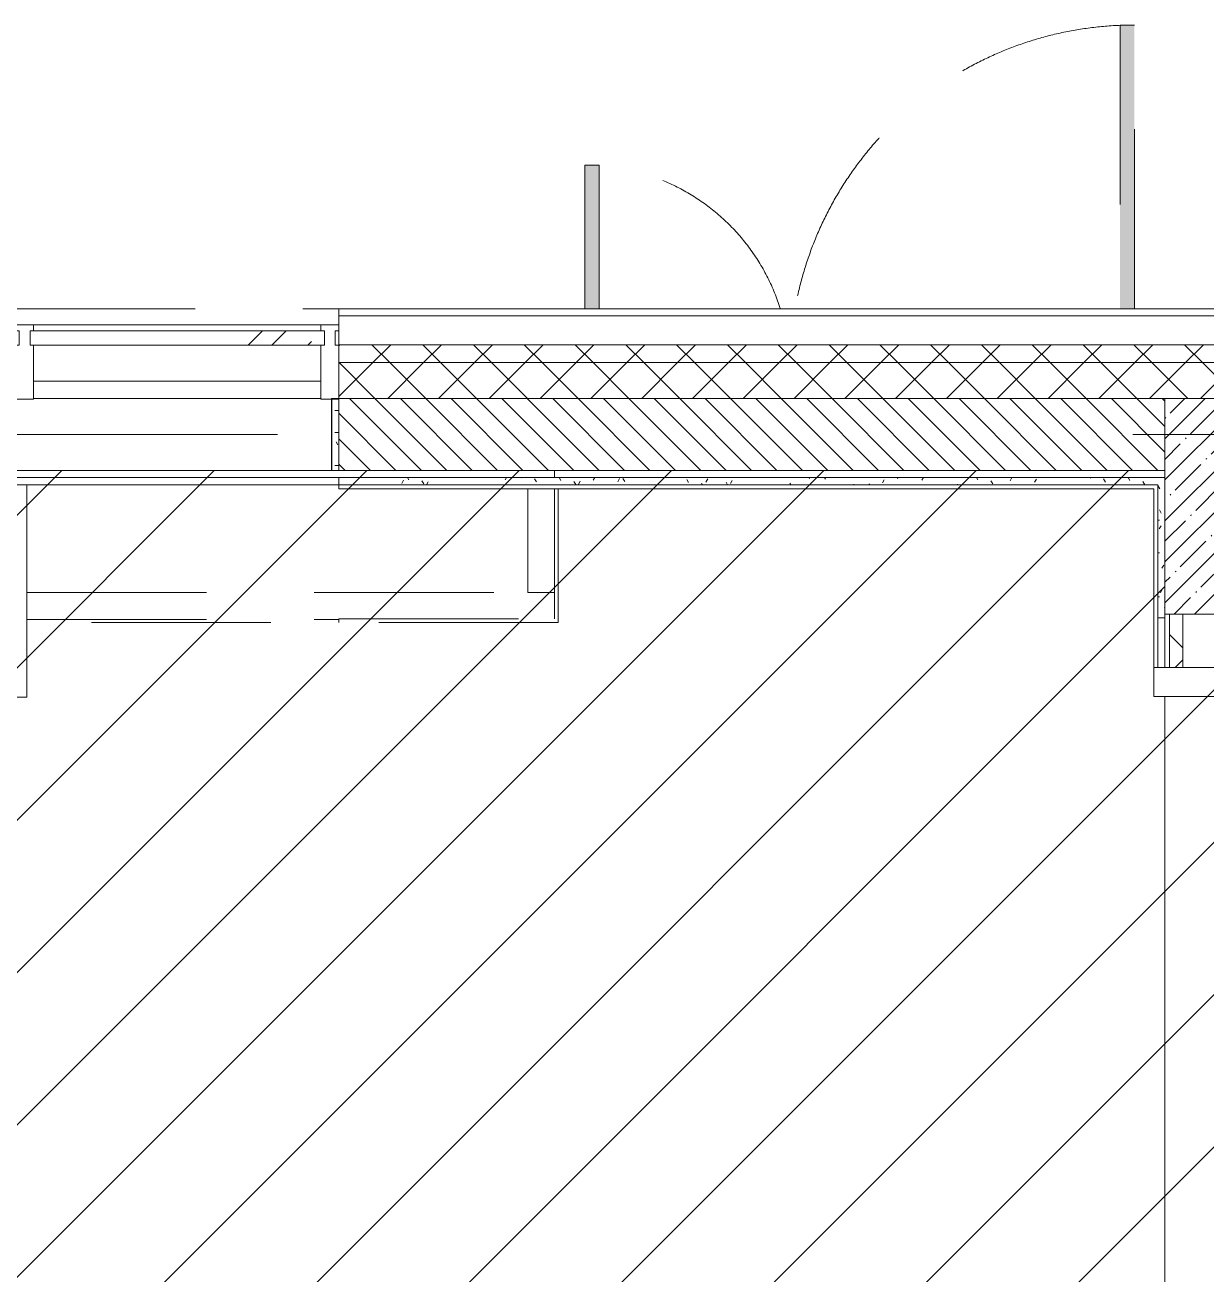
# Model space of a CAD drawing. Header units: millimetres. Extents: x -6228 to 198016, y -8553 to 29000.
# Drawn here: x 154314 to 157603, y 24660 to 28140 of the extents above; entities that cross this region are included whole.
import ezdxf

# ---------------------------------------------------------------- set-up
doc = ezdxf.new("R2010")
doc.units = ezdxf.units.MM
doc.linetypes.add('200_ШТРИХ__ш1_п0_6_', pattern=[800, 500, -300])
doc.linetypes.add('Осевая', pattern=[15875, 3175, -2381.25, 7937.5, -2381.25])
for name, color, linetype, lineweight in [('A-DETL-1', 7, 'Continuous', 9), ('A-DETL-MBND-1', 7, '200_ШТРИХ__ш1_п0_6_', 9), ('A-GLAZ-CURT-2', 7, 'Continuous', 9), ('A-GLAZ-CWMG-3', 7, 'Continuous', 9), ('A-WALL-1', 7, 'Continuous', 9), ('A-WALL-4', 7, 'Continuous', 13), ('I-WALL-7', 7, 'Continuous', 9), ('S-COLS-2', 7, 'Continuous', 9), ('S-STRS-2', 7, 'Continuous', 9), ('Оси-2', 7, 'Осевая', 9)]:
    doc.layers.add(name, color=color, linetype=linetype, lineweight=lineweight)
doc.layers.add('A-DETL-GENF-7', color=7, linetype='Continuous', lineweight=9, true_color=0xc0c0c0)
doc.layers.add('I-WALL-9', color=9, linetype='Continuous', lineweight=9, true_color=0x808080)
pattern_1 = [(45, (135578.19, 0), (-70.71068, 70.71068), []), (135, (135578.19, 0), (-70.71068, -70.71068), [])]
pattern_2 = [(0, (135578.187, 0), (121.92, 30.48), [10.058, -81.382, 10.058, -81.382, -487.68]), (0, (135578.187, 0), (121.92, 30.48), [-182.88, 10.058, -172.822, 10.058, -81.382, -213.36]), (0, (135578.187, 0), (121.92, 30.48), [-457.2, 10.058, -50.902, 10.058, -142.342]), (120, (135623.907, 15.24), (-87.356454, 90.345817), [10.058, -81.382, 10.058, -81.382, -487.68]), (120, (135623.907, 15.24), (-87.356454, 90.345817), [-182.88, 10.058, -172.822, 10.058, -81.382, -213.36]), (120, (135623.907, 15.24), (-87.356454, 90.345817), [-457.2, 10.058, -50.902, 10.058, -142.342]), (240, (135639.147, 76.2), (-34.563546, -120.825817), [10.058, -81.382, 10.058, -81.382, -487.68]), (240, (135639.147, 76.2), (-34.563546, -120.825817), [-182.88, 10.058, -172.822, 10.058, -81.382, -213.36]), (240, (135639.147, 76.2), (-34.563546, -120.825817), [-457.2, 10.058, -50.902, 10.058, -142.342])]

# ---------------------------------------------------------------- blocks, each defined once
blk = doc.blocks.new('Прямоугольный импост - Импост структурный с накладкой - 190мм-V179-План зашивки приборов отопления в осях 2 этажа 1-12')
at = {"layer": 'A-GLAZ-CWMG-3'}
for p, q in [((0, 190), (-50, 190)), ((-50, 190), (-50, 40)), ((0, 40), (0, 188.3)), ((-50, 40), (-40, 40)), ((-40, 40), (-40, 0)), ((-10, 0), (-10, 40)), ((-10, 40), (0, 40)), ((-40, 0), (-50, 0)), ((-50, 0), (-50, -17)), ((0, 0), (-10, 0)), ((0, -17), (0, 0)), ((-50, -17), (0, -17))]:
    blk.add_line(p, q, dxfattribs=at)
blk = doc.blocks.new('Системная панель - Стекло - 40мм-V191-План зашивки приборов отопления в осях 2 этажа 1-12')
at = {"layer": 'A-GLAZ-CURT-2'}
h = blk.add_hatch(dxfattribs=at)
h.set_pattern_fill('FP_170', color=256, style=0, pattern_type=2)
h.set_pattern_definition([(45, (-19260.26, -27188.3), (-282.8427, 282.8427), [200, -600]), (45, (-19460.26, -27288.3), (-282.8427, 282.8427), [600, -200]), (45, (-19060.26, -27388.3), (-282.8427, 282.8427), [200, -600])])
h.paths.add_polyline_path([(-410, -40), (410, -40), (410, 0), (-410, 0)])
for p, q in [((410, 0), (-410, 0)), ((-410, 0), (-410, -40)), ((410, -40), (410, 0)), ((-410, -40), (410, -40))]:
    blk.add_line(p, q, dxfattribs=at)
blk = doc.blocks.new('Прямоугольный импост - Импост структурный с накладкой - 160мм Темный-33186089-План зашивки приборов отопления в осях 2 этажа 1-12')
at = {"layer": 'A-GLAZ-CWMG-3'}
for p, q in [((16960.3, 27307), (17760.3, 27307)), ((16960.3, 27150), (17760.3, 27150))]:
    blk.add_line(p, q, dxfattribs=at)
blk = doc.blocks.new('Прямоугольный импост - Импост структурный с накладкой - 190мм-V203-План зашивки приборов отопления в осях 2 этажа 1-12')
at = {"layer": 'A-GLAZ-CWMG-3'}
for p, q in [((-50, 40), (-50, 190)), ((-50, 190), (0, 190)), ((0, 190), (0, 40)), ((-40, 40), (-50, 40)), ((-40, 0), (-40, 40)), ((-10, 40), (-10, 0)), ((0, 40), (-10, 40)), ((-50, -17), (-50, 0)), ((-50, 0), (-40, 0)), ((-10, 0), (0, 0)), ((0, 0), (0, -17)), ((0, -17), (-50, -17))]:
    blk.add_line(p, q, dxfattribs=at)
blk = doc.blocks.new('BSC_Колонна _Прямоугольная - 600х600-V205-План зашивки приборов отопления в осях 2 этажа 1-12')
at = {"layer": 'S-COLS-2'}
h = blk.add_hatch(dxfattribs=at)
h.set_pattern_fill('FP_179', color=256, style=0, pattern_type=2)
h.set_pattern_definition([(45, (-22210, -26800), (-57.02463, 57.02463), []), (45, (-22152.975, -26800), (-57.02463, 57.02463), [100.806, -20.161, 3.353, -16.808])])
h.paths.add_polyline_path([(-300, -300), (300, -300), (300, 300), (-300, 300), (-300, 71.7)])
for p, q in [((300, 300), (-300, 300)), ((-300, 300), (-300, 100)), ((300, -300), (300, 300)), ((-300, 100), (-300, -300)), ((-300, -300), (300, -300))]:
    blk.add_line(p, q, dxfattribs=at)
blk = doc.blocks.new('Перекрытия 3 - Перекрытия 4-20977624-План зашивки приборов отопления в осях 2 этажа 1-12')
at = {"layer": 'S-STRS-2'}
blk.add_line((21910, 26270.4), (21910, 20500), dxfattribs=at)
blk = doc.blocks.new('110_Дверь_СКБ_2Ст_Наружная - ДН-1_л_ Двухстворчатая 1450 х3300 _h_ в свету с верхним остеклением-23567691-План зашивки приборов отопления в осях 2 этажа 1-12')
at = {"layer": 'A-DETL-MBND-1'}
for points in [[(784.5, 125), (784.5, 915), (744.5, 915), (744.5, 125)], [(-705.5, 125), (-705.5, 525), (-745.5, 525), (-745.5, 125)]]:
    blk.add_hatch(color=256, dxfattribs=at).paths.add_polyline_path(points)
for p, q in [((784.5, 915), (744.5, 915)), ((744.5, 915), (744.5, 125)), ((784.5, 125), (784.5, 915)), ((-745.5, 525), (-745.5, 125)), ((-705.5, 525), (-745.5, 525)), ((-705.5, 125), (-705.5, 525))]:
    blk.add_line(p, q, dxfattribs=at)
for centre, radius, start, end in [((784.5, -45), 960, 90, 169.7783), ((-745.5, -45), 570, 17.4001, 90)]:
    blk.add_arc(centre, radius, start, end, dxfattribs=at)
blk = doc.blocks.new('Стены наклон_ амфитеатр1 - Стены наклон_ амфитеатр-33007412-План зашивки приборов отопления в осях 2 этажа 1-12')
at = {"layer": 'A-WALL-1'}
for p, q in [((21879, 26351.1), (21879, 26270.4)), ((30590, 26351.1), (21879, 26351.1)), ((21879, 26270.4), (30590, 26270.4))]:
    blk.add_line(p, q, dxfattribs=at)
blk = doc.blocks.new('Зашивка приборов отопления13 - Зашивка приборов отопления-33279120-План зашивки приборов отопления в осях 2 этажа 1-12')
at = {"layer": 'A-DETL-MBND-1'}
for p, q in [((19610.3, 26880), (18710.3, 26880)), ((20135.9, 26560), (20135.9, 26849)), ((20136.3, 26849), (20136.3, 26560)), ((18741.3, 26560), (20135.9, 26560)), ((20210, 26560), (20135.9, 26560)), ((18741.3, 26485), (19610.3, 26485))]:
    blk.add_line(p, q, dxfattribs=at)

msp = doc.modelspace()

# ---------------------------------------------------------------- hatches: boundary and pattern name
at = {"layer": 'A-DETL-GENF-7'}
h = msp.add_hatch(dxfattribs=at)
h.set_pattern_fill('FP_235', color=256, style=0, pattern_type=2)
h.set_pattern_definition([(45, (135578.2, 0), (-212.132, 212.132), [])])
h.paths.add_polyline_path([(166168.2, 15231), (166168.2, 26500), (157488.2, 26500), (157488.2, 26900), (150338.2, 26900), (150338.2, 24680), (149888.4, 24680), (149888.4, 15231), (163568.5, 15231)])
at = {"layer": 'A-WALL-1'}
h = msp.add_hatch(dxfattribs=at)
h.set_pattern_fill('FP_152', color=256, style=0, pattern_type=2)
h.set_pattern_definition(pattern_1)
h.paths.add_polyline_path([(169288.2, 27200), (169288.2, 27250), (155188.4, 27250), (155188.4, 27200), (169205.9, 27200)])
h.paths.add_polyline_path([(154288.4, 27200), (154288.4, 27250), (153388.4, 27250), (153388.4, 27200), (154283.5, 27200)])
h.paths.add_polyline_path([(152488.4, 27200), (152488.4, 27250), (151588.4, 27250), (151588.4, 27200), (152293.9, 27200)])
h.paths.add_polyline_path([(150688.4, 27200), (150688.4, 27250), (149267.2, 27250), (149267.2, 27200), (150635.8, 27200)])
h = msp.add_hatch(dxfattribs=at)
h.set_pattern_fill('FP_152', color=256, style=0, pattern_type=2)
h.set_pattern_definition(pattern_1)
h.paths.add_polyline_path([(168874.3, 27100), (169188.2, 27100), (169188.2, 27200), (155188.4, 27200), (155188.4, 27100), (168211, 27100)])
h.paths.add_polyline_path([(154288.4, 27100), (154288.4, 27200), (153388.4, 27200), (153388.4, 27100), (154283.5, 27100)])
h.paths.add_polyline_path([(151588.4, 27100), (152488.4, 27100), (152488.4, 27200), (151588.4, 27200), (151588.4, 27133.3)])
h.paths.add_polyline_path([(150635.8, 27100), (150688.4, 27100), (150688.4, 27200), (149267.2, 27200), (149267.2, 27100), (150304.2, 27100)])
h = msp.add_hatch(dxfattribs=at)
h.set_pattern_fill('FP_154', color=256, style=0, pattern_type=2)
h.set_pattern_definition([(135, (135578.187, 0), (-35.35534, -35.35534), [])])
h.paths.add_polyline_path([(157488.2, 26900), (157488.2, 27100), (155188.4, 27100), (155188.4, 26900), (156936.4, 26900)])
h.paths.add_polyline_path([(153388.4, 26900), (153688.4, 26900), (153688.4, 27100), (153388.4, 27100)])
h.paths.add_polyline_path([(152488.4, 26900), (152488.4, 27100), (151588.4, 27100), (151588.4, 26900), (152293.9, 26900)])
h.paths.add_polyline_path([(150688.4, 26900), (150688.4, 27100), (149888.2, 27100), (149888.2, 26900), (150635.8, 26900)])
at = {"layer": 'I-WALL-7'}
h = msp.add_hatch(dxfattribs=at)
h.set_pattern_fill('FP_222', color=256, style=0, pattern_type=2)
h.set_pattern_definition([(135, (135578.19, 0), (-84.8528, -84.8528), []), (225, (135578.19, 0), (84.8528, -84.8528), [])])
h.paths.add_polyline_path([(157538.2, 26351), (157538.2, 26500), (157501.2, 26500), (157501.2, 26351)])
at = {"layer": 'I-WALL-9'}
h = msp.add_hatch(dxfattribs=at)
h.set_pattern_fill('FP_219', color=256, style=0, pattern_type=2)
h.set_pattern_definition(pattern_2)
h.paths.add_polyline_path([(155188.4, 26900), (155188.4, 27100), (155168.4, 27100), (155168.4, 26900)])
h = msp.add_hatch(dxfattribs=at)
h.set_pattern_fill('FP_219', color=256, style=0, pattern_type=2)
h.set_pattern_definition(pattern_2)
h.paths.add_polyline_path([(157468.2, 26860), (157488.2, 26860), (157488.2, 26880), (155188.4, 26880), (155188.4, 26860), (156936.4, 26860)])
h = msp.add_hatch(dxfattribs=at)
h.set_pattern_fill('FP_219', color=256, style=0, pattern_type=2)
h.set_pattern_definition(pattern_2)
h.paths.add_polyline_path([(157468.2, 26490), (157488.2, 26490), (157488.2, 26860), (157468.2, 26860), (157468.2, 26494.9)])

# ---------------------------------------------------------------- linework, layer by layer
at = {"layer": 'A-DETL-1'}
for p, q in [((157488.2, 26900), (150338.2, 26900)), ((157488.2, 26500), (157488.2, 26900)), ((166168.2, 26500), (157488.2, 26500))]:
    msp.add_line(p, q, dxfattribs=at)
at = {"layer": 'A-DETL-MBND-1'}
for p, q in [((154288.4, 27350), (155188.4, 27350)), ((154338.3, 27100), (155138.6, 27100)), ((155138.6, 27100), (154338.3, 27100)), ((155188.4, 26880), (154288.4, 26880)), ((155788.2, 26900), (155788.2, 26880)), ((155788.2, 26487.2), (155788.2, 26849)), ((155799.2, 26849), (155799.2, 26476.2)), ((155188.4, 26487.2), (155788.2, 26487.2)), ((155188.4, 26487.2), (155188.4, 26476.2)), ((155799.2, 26476.2), (154319.4, 26476.2))]:
    msp.add_line(p, q, dxfattribs=at)
at = {"layer": 'A-WALL-1'}
for p, q in [((169438.2, 27350), (155188.4, 27350)), ((155188.4, 27350), (155188.4, 27100)), ((155188.4, 27100), (157488.2, 27100)), ((155188.4, 27100), (155188.4, 26900)), ((155188.4, 26900), (157488.2, 26900))]:
    msp.add_line(p, q, dxfattribs=at)
at = {"layer": 'A-WALL-4'}
for p, q in [((169418.2, 27330), (155188.4, 27330)), ((169338.2, 27250), (155188.4, 27250)), ((169288.2, 27200), (155188.4, 27200)), ((157488.2, 27100), (155188.4, 27100)), ((155188.4, 26860), (157468.2, 26860)), ((157468.2, 26860), (157468.2, 26849)), ((157468.2, 26849), (157468.2, 26860)), ((157501.2, 26351), (157501.2, 26500)), ((157538.2, 26351), (157538.2, 26500))]:
    msp.add_line(p, q, dxfattribs=at)
at = {"layer": 'I-WALL-7'}
for p, q in [((155188.4, 27100), (155167.4, 27100)), ((155167.4, 27100), (155167.4, 26900)), ((155168.4, 27100), (155168.4, 26900)), ((157488.2, 26880), (154288.4, 26880)), ((155167.4, 26900), (155188.4, 26900)), ((155188.4, 26880), (155188.4, 26849)), ((155188.4, 26860), (154288.4, 26860)), ((154319.4, 26269), (154319.4, 26860)), ((155188.4, 26849), (157457.2, 26849)), ((157457.2, 26849), (157457.2, 26351)), ((157468.2, 26849), (157468.2, 26490)), ((157468.2, 26351), (157468.2, 26849)), ((157468.2, 26490), (157488.2, 26490)), ((157488.2, 26490), (157488.2, 26500)), ((157488.2, 26500), (157488.2, 26351)), ((157457.2, 26351), (157468.2, 26351)), ((157488.2, 26351), (166038.2, 26351)), ((153657.4, 26269), (154319.4, 26269))]:
    msp.add_line(p, q, dxfattribs=at)
at = {"layer": 'Оси-2'}
msp.add_line((135967.2, 27000), (166938.2, 27000), dxfattribs=at)

# ---------------------------------------------------------------- block references
at = {"layer": 'A-DETL-MBND-1'}
for name, p in [('110_Дверь_СКБ_2Ст_Наружная - ДН-1_л_ Двухстворчатая 1450 х3300 _h_ в свету с верхним остеклением-23567691-План зашивки приборов отопления в осях 2 этажа 1-12', (156618.7, 27225)), ('Зашивка приборов отопления13 - Зашивка приборов отопления-33279120-План зашивки приборов отопления в осях 2 этажа 1-12', (135578.2, 0))]:
    msp.add_blockref(name, p, dxfattribs=at)
at = {"layer": 'A-GLAZ-CURT-2'}
msp.add_blockref('Системная панель - Стекло - 40мм-V191-План зашивки приборов отопления в осях 2 этажа 1-12', (154738.4, 27288.3), dxfattribs=at)
at = {"layer": 'A-GLAZ-CWMG-3', "rotation": 180}
msp.add_blockref('Прямоугольный импост - Импост структурный с накладкой - 190мм-V179-План зашивки приборов отопления в осях 2 этажа 1-12', (154288.4, 27288.3), dxfattribs=at)
at = {"layer": 'A-GLAZ-CWMG-3'}
msp.add_blockref('Прямоугольный импост - Импост структурный с накладкой - 160мм Темный-33186089-План зашивки приборов отопления в осях 2 этажа 1-12', (137378.2, -1.7), dxfattribs=at)
at = {"layer": 'A-GLAZ-CWMG-3', "extrusion": (0, 0, -1), "rotation": 180}
msp.add_blockref('Прямоугольный импост - Импост структурный с накладкой - 190мм-V203-План зашивки приборов отопления в осях 2 этажа 1-12', (-155188.4, 27288.3), dxfattribs=at)
at = {"layer": 'A-WALL-1'}
msp.add_blockref('Стены наклон_ амфитеатр1 - Стены наклон_ амфитеатр-33007412-План зашивки приборов отопления в осях 2 этажа 1-12', (135578.2, 0), dxfattribs=at)
at = {"layer": 'S-COLS-2'}
msp.add_blockref('BSC_Колонна _Прямоугольная - 600х600-V205-План зашивки приборов отопления в осях 2 этажа 1-12', (157788.2, 26800), dxfattribs=at)
at = {"layer": 'S-STRS-2'}
msp.add_blockref('Перекрытия 3 - Перекрытия 4-20977624-План зашивки приборов отопления в осях 2 этажа 1-12', (135578.2, 0), dxfattribs=at)

doc.saveas('drawing.dxf')
